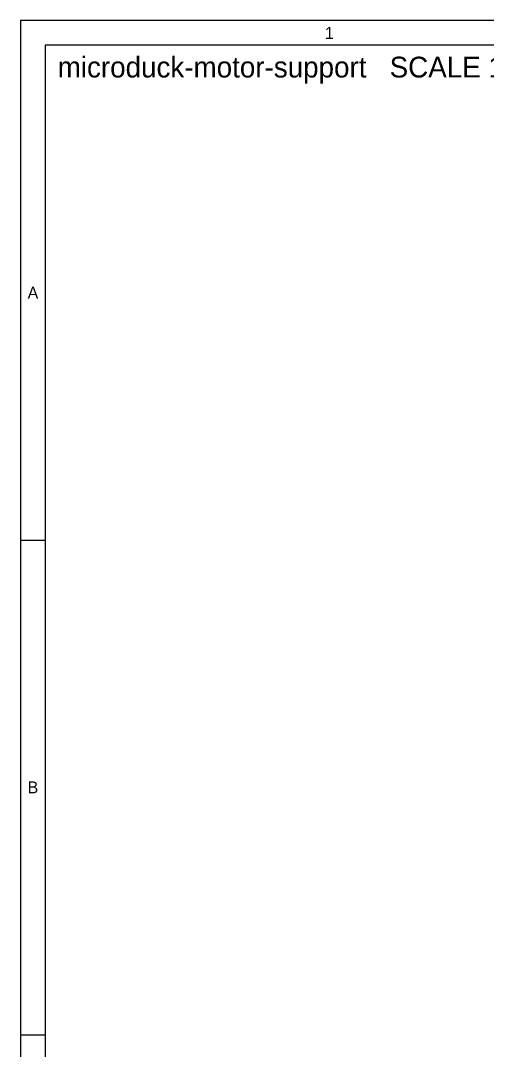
# Model space of a CAD drawing. Header units: millimetres. Extents: x -113 to 601, y 5 to 415.
# Drawn here: x 5 to 99.4, y 206.8 to 415 of the extents above; entities that cross this region are included whole.
import ezdxf
from ezdxf.enums import TextEntityAlignment as Align

# ---------------------------------------------------------------- set-up
doc = ezdxf.new("R2010")
doc.units = ezdxf.units.MM
for name, color, linetype in [('FRAME', 7, 'CONTINUOUS'), ('TEXT', 3, 'CONTINUOUS'), ('TITLE', 7, 'CONTINUOUS')]:
    doc.layers.add(name, color=color, linetype=linetype)

msp = doc.modelspace()

# ---------------------------------------------------------------- linework, layer by layer
at = {"layer": 'FRAME'}
for p, q in [((584, 410), (10, 410)), ((10, 410), (10, 10))]:
    msp.add_line(p, q, dxfattribs=at)
at = {"layer": 'TITLE'}
for p, q in [((589, 415), (5, 415)), ((5, 415), (5, 5)), ((5, 310), (10, 310)), ((5, 210), (10, 210))]:
    msp.add_line(p, q, dxfattribs=at)

# ---------------------------------------------------------------- texts
at = {"layer": 'TEXT'}
msp.add_text('microduck-motor-support   SCALE 1:1   A2   THIRD ANGLE', height=4.2, dxfattribs=at).set_placement((12.5, 403.5))
at = {"layer": 'TITLE'}
for s, p in [('1', (67.4, 412.5)), ('A', (7.5, 360)), ('B', (7.5, 260))]:
    msp.add_text(s, height=2.4, dxfattribs=at).set_placement(p, align=Align.MIDDLE_CENTER)

doc.saveas('drawing.dxf')
